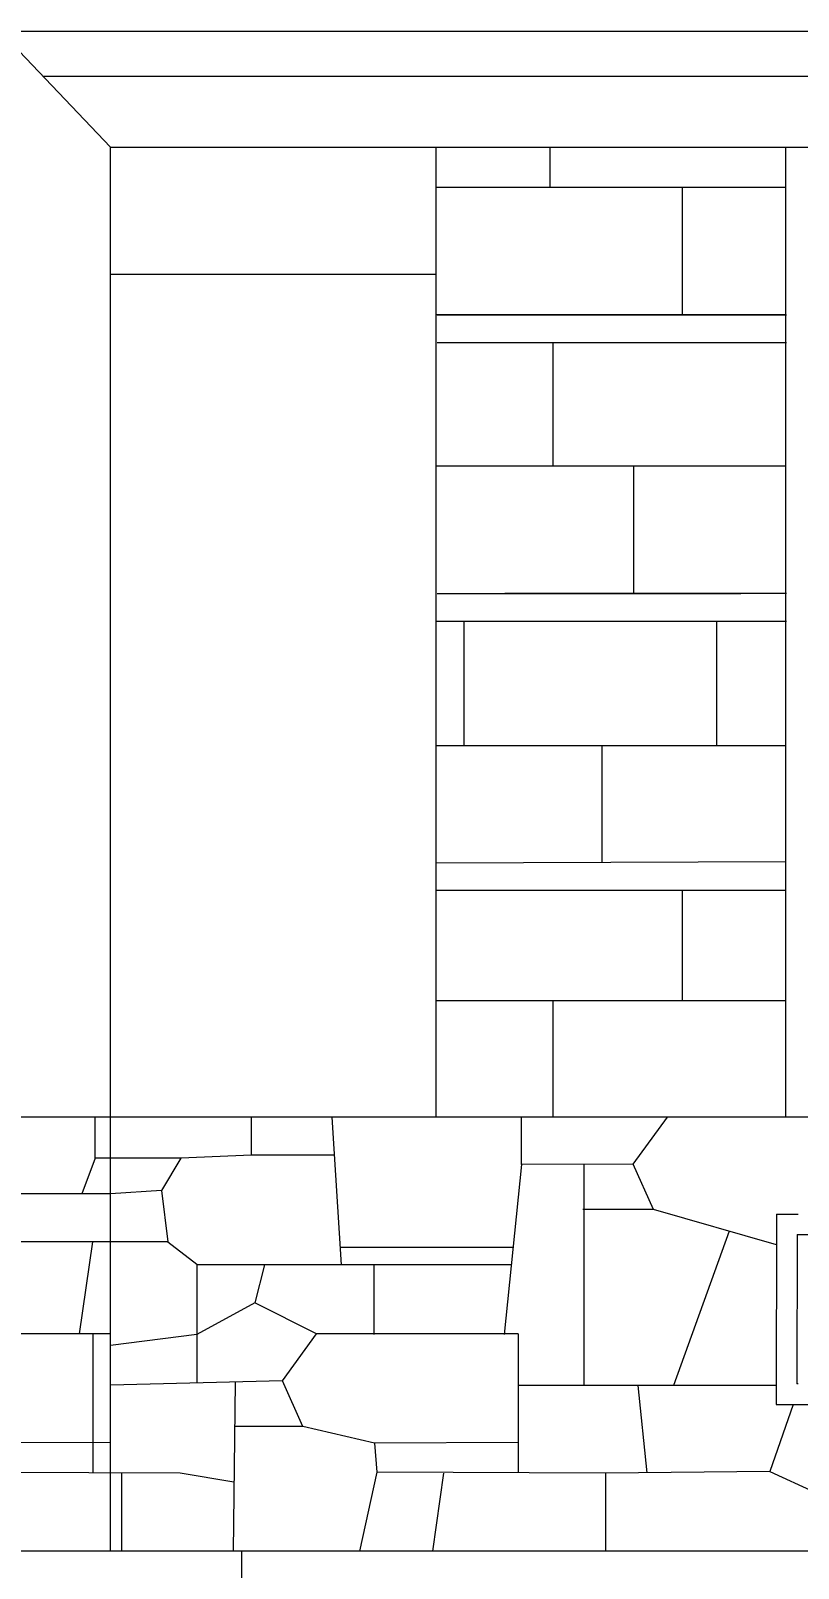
# Model space of a CAD drawing. Header units: millimetres. Extents: x -490789 to -449459, y 209001 to 327650.
# Drawn here: x -463657 to -461536, y 248597 to 252846 of the extents above; entities that cross this region are included whole.
import ezdxf

# ---------------------------------------------------------------- set-up
doc = ezdxf.new("R2010")
doc.units = ezdxf.units.MM
doc.header["$MEASUREMENT"] = 0
doc.linetypes.add('Штрих-Штриховая', pattern=[546.805537, 264.583325, -105.833328, 70.555556, -105.833328])
for name, color, linetype, lineweight in [('0_Ном._пера__182_Ном._пера__182_Ном._пера__182', 182, 'Continuous', 18), ('0_Ном._пера__25', 25, 'Continuous', 18), ('0_Ном._пера__7_Ном._пера__15_Ном._пера__15', 15, 'Continuous', 18), ('0_Ном._пера__7_Ном._пера__1_Ном._пера__1', 1, 'Continuous', 18), ('0_Ном._пера__7_Ном._пера__7_Ном._пера__7', 7, 'Continuous', 18), ('0_Ном._пера__85', 85, 'Continuous', 18), ('0_Ном_пера__13_Ном_пера__13_Ном_пера__13_Ном_пера__13_Ном_пера__13_Ном_пера__13_Ном_пера__13_Ном_пера__13_Ном_пера__13_Ном._пера__13_Ном_пера__13_Ном_пера__13_Ном_пера__13_Ном_пера__13_Ном_пера__13_Ном_пера__13_Ном_пера__13_Ном_пера__13_Ном_пера__13_Ном_4_Ном._пера__13', 13, 'Continuous', 18), ('0_Ном_пера__15_Ном_пера__15_Ном_пера__15_Ном_пера__15_Ном_пера__15_Ном_пера__15_Ном_пера__15_Ном._пера__15_Ном_пера__15_Ном_пера__15_Ном_пера__15_Ном_пера__15_Ном_пера__15_Ном_пера__15_Ном_пера__15_Ном_пера__15_Ном_пера__15_Ном_пера__15_Ном_пера__15_Ном_3_Ном._пера__15', 15, 'Continuous', 18), ('0_Ном_пера__15_Ном_пера__15_Ном_пера__15_Ном_пера__15_Ном_пера__15_Ном_пера__15_Ном_пера__15_Ном_пера__15_Ном_пера__15_Ном._пера__15_Ном_пера__15_Ном_пера__15_Ном_пера__15_Ном_пера__15_Ном_пера__15_Ном_пера__15_Ном_пера__15_Ном_пера__15_Ном_пера__15_Ном_3_Ном._пера__15', 15, 'Continuous', 18), ('0_Ном_пера__1_Ном_пера__1_Ном_пера__1_Ном._пера__1_Ном_пера__1_Ном_пера__1_Ном_пера__1_Ном_пера__1_Ном_пера__1_Ном_пера__1_Ном_пера__1_Ном_пера__1_Ном_пера__1_Ном_пера__1_Ном_пера__1_Ном_пера__1_Ном_пера__1_Ном_пера__1_Ном_пера__1_Ном_пера__1_Ном_пера___D_Ном._пера__1', 1, 'Continuous', 18), ('0_Ном_пера__7_Ном._пера__7_Ном_пера__7_Ном_пера__7_Ном_пера__7_Ном_пера__7_Ном_пера__7_Ном_пера__7_Ном_пера__7_Ном_пера__7_Ном_пера__7_Ном_пера__7_Ном_пера__7_Ном_пера__7_Ном_пера__7_Ном_пера__7_Ном_пера__7_Ном_пера__7_Ном_пера__7_Ном_пера__7_Ном_пера___7_Ном._пера__7', 7, 'Continuous', 18), ('0_Ном_пера__7_Ном_пера__7_Ном_пера__7_Ном._пера__7_Ном_пера__7_Ном_пера__7_Ном_пера__7_Ном_пера__7_Ном_пера__7_Ном_пера__7_Ном_пера__7_Ном_пера__7_Ном_пера__7_Ном_пера__7_Ном_пера__7_Ном_пера__7_Ном_пера__7_Ном_пера__7_Ном_пера__7_Ном_пера__7_Ном_пера___5_Ном._пера__7', 7, 'Continuous', 18), ('0_Ном_пера__7_Ном_пера__7_Ном_пера__7_Ном_пера__7_Ном_пера__7_Ном_пера__7_Ном_пера__7_Ном_пера__7_Ном_пера__7_Ном._пера__7_Ном_пера__7_Ном_пера__7_Ном_пера__7_Ном_пера__7_Ном_пера__7_Ном_пера__7_Ном_пера__7_Ном_пера__7_Ном_пера__7_Ном_пера__7_Ном_пера___7_Ном._пера__7', 7, 'Continuous', 18), ('0_Ном_пера__7_Ном_пера__7_Ном_пера__7_Ном_пера__7_Ном_пера__7_Ном_пера__7_Ном_пера__7_Ном_пера__7_Ном_пера__7_Ном_пера__7_Ном_пера__7_Ном_пера__7_Ном_пера__7_Ном_пера__7_Ном_пера__7_Ном._пера__7_Ном_пера__7_Ном._пера__7_Ном_пера__7_Ном._пера__7_Ном_пера_2_Ном._пера__7', 7, 'Continuous', 18), ('0_Ном_пера__7_Ном_пера__7_Ном_пера__7_Ном_пера__7_Ном_пера__7_Ном_пера__7_Ном_пера__7_Ном_пера__7_Ном_пера__7_Ном_пера__7_Ном_пера__7_Ном_пера__7_Ном_пера__7_Ном_пера__7_Ном_пера__7_Ном_пера__7_Ном_пера__7_Ном_пера__7_Ном._пера__7_Ном_пера__7_Ном._пера__5_Ном._пера__7', 7, 'Continuous', 18), ('0_Ном_пера__7_Ном_пера__7_Ном_пера__7_Ном_пера__7_Ном_пера__7_Ном_пера__7_Ном_пера__7_Ном_пера__7_Ном_пера__7_Ном_пера__7_Ном_пера__7_Ном_пера__7_Ном_пера__7_Ном_пера__7_Ном_пера__7_Ном_пера__7_Ном_пера__7_Ном_пера__7_Ном_пера__7_Ном_пера__7_Ном_пера__7_C_Ном._пера__7', 7, 'Continuous', 18)]:
    doc.layers.add(name, color=color, linetype=linetype, lineweight=lineweight)
doc.styles.add('СГЕНЕРИР_СТИЛЬ_1', font='')
doc.styles.get('СГЕНЕРИР_СТИЛЬ_1').set_extended_font_data('Arial')
doc.dimstyles.new('СГЕНЕРИР_СТИЛЬ__1', dxfattribs={"dimtxt": 250, "dimasz": 39.04812, "dimexe": 0.18, "dimexo": 0, "dimgap": 0.09, "dimtad": 1, "dimtih": 1, "dimtoh": 1, "dimdec": 0, "dimzin": 0, "dimdsep": 46, "dimtxsty": 'СГЕНЕРИР_СТИЛЬ_1', "dimblk": 'ARROWHEAD_6', "dimblk1": 'ARROWHEAD_6', "dimblk2": 'ARROWHEAD_6', "dimcen": 0.09, "dimclrd": 85, "dimclre": 85, "dimclrt": 25, "dimazin": 0, "dimtfac": 1, "dimtdec": 4, "dimtmove": 0, "dimatfit": 3, "dimfxl": 0, "dimtolj": 1, "dimtzin": 0, "dimarcsym": 0})

# ---------------------------------------------------------------- blocks, each defined once
blk = doc.blocks.new('*D7')
at = {"layer": '0_Ном._пера__85', "linetype": 'Continuous'}
for p, q in [((-478058.7, 248644.1), (-478058.7, 247747.7)), ((-456409.4, 248644.1), (-456409.4, 247747.7)), ((-478038.2, 247806.8), (-478079.3, 247765.7)), ((-456429.9, 247765.7), (-456388.8, 247806.8)), ((-478058.7, 247786.2), (-478089.5, 247786.2)), ((-456409.4, 247786.2), (-478058.7, 247786.2)), ((-456378.6, 247786.2), (-456409.4, 247786.2))]:
    blk.add_line(p, q, dxfattribs=at)
at = {"layer": '0_Ном._пера__25', "insert": (-467756.3, 247836.2), "char_height": 250, "attachment_point": 7, "style": 'СГЕНЕРИР_СТИЛЬ_1'}
blk.add_mtext('\\A1;{\\fArial|b0|i0|c204|p38;21\xa0649}', dxfattribs=at)
blk = doc.blocks.new('ARROWHEAD_6')
at = {"color": 0, "linetype": 'Continuous', "lineweight": 0}
for p, q in [((0, 0), (-1, 0)), ((-0.5, -0.5), (0.5, 0.5))]:
    blk.add_line(p, q, dxfattribs=at)
blk = doc.blocks.new('*D8')
at = {"layer": '0_Ном._пера__85', "linetype": 'Continuous'}
for p, q in [((-480097.7, 248644.1), (-480097.7, 246518.8)), ((-456160.5, 248644.1), (-456160.5, 246518.8)), ((-480097.7, 246557.3), (-480128.6, 246557.3)), ((-480077.2, 246577.9), (-480118.3, 246536.8)), ((-456160.5, 246557.3), (-480097.7, 246557.3)), ((-456181, 246536.8), (-456139.9, 246577.9)), ((-456129.6, 246557.3), (-456160.5, 246557.3))]:
    blk.add_line(p, q, dxfattribs=at)
at = {"layer": '0_Ном._пера__25', "insert": (-468651.4, 246607.3), "char_height": 250, "attachment_point": 7, "style": 'СГЕНЕРИР_СТИЛЬ_1'}
blk.add_mtext('\\A1;{\\fArial|b0|i0|c204|p38;23\xa0937}', dxfattribs=at)

msp = doc.modelspace()

# ---------------------------------------------------------------- linework, layer by layer
at = {"layer": '0_Ном._пера__182_Ном._пера__182_Ном._пера__182', "linetype": 'Штрих-Штриховая'}
msp.add_line((-463076.5, 246289.2), (-463073.7, 248644.1), dxfattribs=at)
at = {"layer": '0_Ном._пера__7_Ном._пера__15_Ном._пера__15', "linetype": 'Continuous'}
for p, q in [((-462536.5, 252172.1), (-463435.8, 252172.1)), ((-463522.4, 249245.1), (-463485.4, 249499)), ((-461727.4, 249528.2), (-461880.5, 249102.1)), ((-462324.2, 249483.4), (-462801.8, 249483.4)), ((-463038.1, 249330.3), (-463197.9, 249243.1)), ((-462867.1, 249245.1), (-463038.1, 249330.3)), ((-463436.5, 249245.1), (-464026.8, 249245.1)), ((-463197.9, 249243.1), (-463436.5, 249212.7)), ((-462310.4, 249245.1), (-462867.1, 249245.1)), ((-461549.9, 249049.6), (-461614.4, 248864)), ((-461614.4, 248864), (-461490.1, 248807.2))]:
    msp.add_line(p, q, dxfattribs=at)
at = {"layer": '0_Ном._пера__7_Ном._пера__1_Ном._пера__1', "linetype": 'Continuous'}
msp.add_line((-461568.4, 251290.5), (-462347.1, 251290.5), dxfattribs=at)
at = {"layer": '0_Ном._пера__7_Ном._пера__7_Ном._пера__7', "linetype": 'Continuous'}
for p, q in [((-463436.5, 252524), (-463743.6, 252845.8)), ((-460057.2, 252844), (-463745.5, 252844)), ((-461616.9, 252719.1), (-463622.7, 252719.1)), ((-458304.7, 252719.1), (-461690.6, 252719.1)), ((-463436.5, 252524), (-458598.5, 252524)), ((-463436.5, 248644.1), (-463436.5, 252524)), ((-462536.5, 249844), (-462536.5, 252524)), ((-461571, 252524), (-461571, 249844)), ((-456160.5, 249844), (-472776.8, 249844)), ((-456160.5, 249844), (-472776.8, 249844)), ((-461596.1, 249575.4), (-461597.2, 249049.8)), ((-461596, 249575.4), (-461536.2, 249575.4)), ((-461539.1, 249519.4), (-461540, 249106.3)), ((-461539.1, 249519.4), (-461536.2, 249519.4)), ((-461539.1, 249519.2), (-460266.8, 249517.6)), ((-461597.2, 249049.9), (-460219.6, 249046.7)), ((-453854.5, 248644.1), (-482958.9, 248644.1)), ((-453854.5, 248644.1), (-482958.9, 248644.1))]:
    msp.add_line(p, q, dxfattribs=at)
at = {"layer": '0_Ном_пера__13_Ном_пера__13_Ном_пера__13_Ном_пера__13_Ном_пера__13_Ном_пера__13_Ном_пера__13_Ном_пера__13_Ном_пера__13_Ном._пера__13_Ном_пера__13_Ном_пера__13_Ном_пера__13_Ном_пера__13_Ном_пера__13_Ном_пера__13_Ном_пера__13_Ном_пера__13_Ном_пера__13_Ном_4_Ном._пера__13', "linetype": 'Continuous'}
for p, q in [((-461992, 249713.6), (-461897.7, 249844)), ((-461935.8, 249588.1), (-461992, 249713.6)), ((-461596.3, 249490.5), (-461935.8, 249588.1)), ((-462961.4, 249114.6), (-462867.1, 249245.1)), ((-462961.4, 249114.6), (-463436.5, 249103.3)), ((-462905.2, 248989.2), (-462961.4, 249114.6)), ((-461597.1, 249102.1), (-462310.4, 249102.1)), ((-461979.5, 249102.1), (-461954.4, 248860.6)), ((-462707.5, 248942.9), (-462905.2, 248989.2)), ((-463243.9, 248859.5), (-463876, 248862.2)), ((-462069, 248859.5), (-462701.1, 248862.2)), ((-462516.6, 248859.5), (-462546.8, 248644.1))]:
    msp.add_line(p, q, dxfattribs=at)
at = {"layer": '0_Ном_пера__15_Ном_пера__15_Ном_пера__15_Ном_пера__15_Ном_пера__15_Ном_пера__15_Ном_пера__15_Ном._пера__15_Ном_пера__15_Ном_пера__15_Ном_пера__15_Ном_пера__15_Ном_пера__15_Ном_пера__15_Ном_пера__15_Ном_пера__15_Ном_пера__15_Ном_пера__15_Ном_пера__15_Ном_3_Ном._пера__15', "linetype": 'Continuous'}
msp.add_line((-462707.5, 248942.9), (-462701.1, 248862.2), dxfattribs=at)
at = {"layer": '0_Ном_пера__15_Ном_пера__15_Ном_пера__15_Ном_пера__15_Ном_пера__15_Ном_пера__15_Ном_пера__15_Ном_пера__15_Ном_пера__15_Ном._пера__15_Ном_пера__15_Ном_пера__15_Ном_пера__15_Ном_пера__15_Ном_пера__15_Ном_пера__15_Ном_пера__15_Ном_пера__15_Ном_пера__15_Ном_3_Ном._пера__15', "linetype": 'Continuous'}
for p, q in [((-463479.2, 249729.9), (-463479.2, 249844)), ((-463047, 249738.8), (-463047, 249844)), ((-462798.8, 249435.5), (-462824.4, 249844)), ((-462301, 249712.9), (-462301, 249844)), ((-463479.2, 249729.9), (-463516.3, 249631.9)), ((-463242.3, 249729.9), (-463479.2, 249729.9)), ((-463242.3, 249729.9), (-463295.6, 249641.1)), ((-463047, 249738.8), (-463242.3, 249729.9)), ((-462817.8, 249738.8), (-463047, 249738.8)), ((-462301, 249712.9), (-462348.5, 249243.1)), ((-461992, 249713.6), (-462301, 249712.9)), ((-462128.4, 249713.3), (-462128.4, 249102.1)), ((-463436.4, 249631.9), (-463736.2, 249631.9)), ((-463295.6, 249641.1), (-463436.4, 249631.9)), ((-463295.6, 249641.1), (-463277.9, 249499)), ((-461935.8, 249588.1), (-462131.4, 249588.1)), ((-463277.9, 249499), (-464048.2, 249499)), ((-463277.9, 249499), (-463197.9, 249436.9)), ((-463197.9, 249436.9), (-463197.9, 249109)), ((-463011.4, 249435.5), (-463197.9, 249435.5)), ((-463011.4, 249435.5), (-463038.1, 249330.3)), ((-462824.4, 249435.5), (-463011.4, 249435.5)), ((-462329.1, 249435.5), (-462824.4, 249435.5)), ((-462709.5, 249435.5), (-462709.5, 249243.1)), ((-463485.4, 249245.1), (-463485.4, 248860.5)), ((-462310.4, 249245.1), (-462310.4, 248860.5)), ((-463092.6, 249111.5), (-463097.9, 248644)), ((-462905.2, 248989.2), (-463094, 248989.2)), ((-463436.5, 248944.5), (-463882.4, 248942.9)), ((-462310.4, 248944.5), (-462707.5, 248942.9)), ((-463406.3, 248859.5), (-463406.3, 248644.1)), ((-463095.7, 248835.1), (-463243.9, 248859.5)), ((-462701.1, 248862.2), (-462748.9, 248644.1)), ((-461614.4, 248864), (-462069, 248859.5)), ((-462069, 248859.5), (-462069, 248644.1))]:
    msp.add_line(p, q, dxfattribs=at)
at = {"layer": '0_Ном_пера__1_Ном_пера__1_Ном_пера__1_Ном._пера__1_Ном_пера__1_Ном_пера__1_Ном_пера__1_Ном_пера__1_Ном_пера__1_Ном_пера__1_Ном_пера__1_Ном_пера__1_Ном_пера__1_Ном_пера__1_Ном_пера__1_Ном_пера__1_Ном_пера__1_Ном_пера__1_Ном_пера__1_Ном_пера__1_Ном_пера___D_Ном._пера__1', "linetype": 'Continuous'}
for p, q in [((-462533.9, 252060.4), (-461568.4, 252060.4)), ((-462533.9, 251984.3), (-461568.4, 251984.3)), ((-462533.9, 251290.5), (-461695.1, 251290.5)), ((-462536.5, 251214.5), (-461568.4, 251214.5)), ((-462536.5, 250546.5), (-461571, 250550)), ((-462536.5, 250470.5), (-461571, 250470.5))]:
    msp.add_line(p, q, dxfattribs=at)
at = {"layer": '0_Ном_пера__7_Ном._пера__7_Ном_пера__7_Ном_пера__7_Ном_пера__7_Ном_пера__7_Ном_пера__7_Ном_пера__7_Ном_пера__7_Ном_пера__7_Ном_пера__7_Ном_пера__7_Ном_пера__7_Ном_пера__7_Ном_пера__7_Ном_пера__7_Ном_пера__7_Ном_пера__7_Ном_пера__7_Ном_пера__7_Ном_пера___7_Ном._пера__7', "linetype": 'Continuous'}
for p, q in [((-461856.5, 252060.4), (-461856.5, 252413.6)), ((-461856.5, 250164.9), (-461856.5, 250470.5))]:
    msp.add_line(p, q, dxfattribs=at)
at = {"layer": '0_Ном_пера__7_Ном_пера__7_Ном_пера__7_Ном._пера__7_Ном_пера__7_Ном_пера__7_Ном_пера__7_Ном_пера__7_Ном_пера__7_Ном_пера__7_Ном_пера__7_Ном_пера__7_Ном_пера__7_Ном_пера__7_Ном_пера__7_Ном_пера__7_Ном_пера__7_Ном_пера__7_Ном_пера__7_Ном_пера__7_Ном_пера___5_Ном._пера__7', "linetype": 'Continuous'}
for p, q in [((-462460.4, 251214.5), (-462460.4, 250870)), ((-462079.4, 250870), (-462079.4, 250548.2))]:
    msp.add_line(p, q, dxfattribs=at)
at = {"layer": '0_Ном_пера__7_Ном_пера__7_Ном_пера__7_Ном_пера__7_Ном_пера__7_Ном_пера__7_Ном_пера__7_Ном_пера__7_Ном_пера__7_Ном._пера__7_Ном_пера__7_Ном_пера__7_Ном_пера__7_Ном_пера__7_Ном_пера__7_Ном_пера__7_Ном_пера__7_Ном_пера__7_Ном_пера__7_Ном_пера__7_Ном_пера___7_Ном._пера__7', "linetype": 'Continuous'}
msp.add_line((-461571, 250870), (-462536.5, 250870), dxfattribs=at)
at = {"layer": '0_Ном_пера__7_Ном_пера__7_Ном_пера__7_Ном_пера__7_Ном_пера__7_Ном_пера__7_Ном_пера__7_Ном_пера__7_Ном_пера__7_Ном_пера__7_Ном_пера__7_Ном_пера__7_Ном_пера__7_Ном_пера__7_Ном_пера__7_Ном._пера__7_Ном_пера__7_Ном._пера__7_Ном_пера__7_Ном._пера__7_Ном_пера_2_Ном._пера__7', "linetype": 'Continuous'}
for p, q in [((-462214.3, 251984.3), (-462214.3, 251643.8)), ((-461991.4, 251643.8), (-461991.4, 251307.8)), ((-461991.4, 251643.8), (-461991.4, 251290.5)), ((-461762.5, 251214.5), (-461762.5, 250870)), ((-462214.3, 250164.9), (-462214.3, 249844))]:
    msp.add_line(p, q, dxfattribs=at)
at = {"layer": '0_Ном_пера__7_Ном_пера__7_Ном_пера__7_Ном_пера__7_Ном_пера__7_Ном_пера__7_Ном_пера__7_Ном_пера__7_Ном_пера__7_Ном_пера__7_Ном_пера__7_Ном_пера__7_Ном_пера__7_Ном_пера__7_Ном_пера__7_Ном_пера__7_Ном_пера__7_Ном_пера__7_Ном._пера__7_Ном_пера__7_Ном._пера__5_Ном._пера__7', "linetype": 'Continuous'}
for p, q in [((-461571, 252060.4), (-462536.5, 252060.4)), ((-461571, 250164.9), (-462536.5, 250164.9))]:
    msp.add_line(p, q, dxfattribs=at)
at = {"layer": '0_Ном_пера__7_Ном_пера__7_Ном_пера__7_Ном_пера__7_Ном_пера__7_Ном_пера__7_Ном_пера__7_Ном_пера__7_Ном_пера__7_Ном_пера__7_Ном_пера__7_Ном_пера__7_Ном_пера__7_Ном_пера__7_Ном_пера__7_Ном_пера__7_Ном_пера__7_Ном_пера__7_Ном_пера__7_Ном_пера__7_Ном_пера__7_C_Ном._пера__7', "linetype": 'Continuous'}
for p, q in [((-462222.5, 252524), (-462222.5, 252413.6)), ((-462536.5, 252413.6), (-461571, 252413.6)), ((-462536.5, 251643.8), (-461571, 251643.8)), ((-461536.2, 249106.3), (-461540, 249106.3))]:
    msp.add_line(p, q, dxfattribs=at)

# ---------------------------------------------------------------- dimensions: what is measured, and where the dimension line sits
at = {"color": 85, "linetype": 'Continuous', "lineweight": 18}
dim = msp.add_linear_dim(base=(-480097.7, 246557.3), p1=(-456160.5, 248644.1), p2=(-480097.7, 248644.1), angle=180, dimstyle='СГЕНЕРИР_СТИЛЬ__1', dxfattribs=at)
dim.commit()
dim.dimension.update_dxf_attribs({"geometry": '*D8', "text_midpoint": (-468129.1, 246732.3), "dimtype": 160})
dim = msp.add_linear_dim(base=(-478058.7, 247786.2), p1=(-456409.4, 248644.1), p2=(-478058.7, 248644.1), angle=180, text='<MeasuredValue>', dimstyle='СГЕНЕРИР_СТИЛЬ__1', dxfattribs=at)
dim.commit()
dim.dimension.update_dxf_attribs({"geometry": '*D7', "text_midpoint": (-466371.2, 247961.2), "dimtype": 160})

doc.saveas('drawing.dxf')
